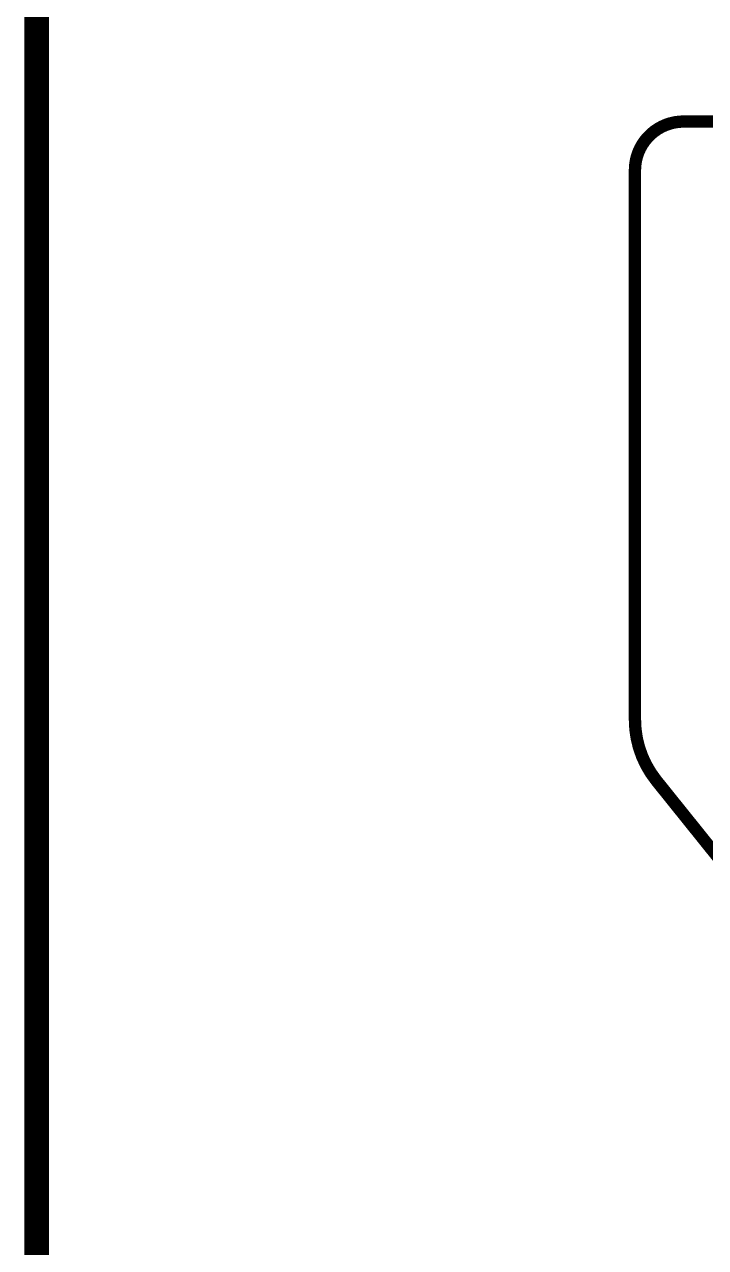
# Model space of a CAD drawing. Header units: millimetres. Extents: x 3362 to 3827, y -139 to 191.
# Drawn here: x 3547.81 to 3554.81, y -7.23 to 5.34 of the extents above; entities that cross this region are included whole.
import ezdxf

# ---------------------------------------------------------------- set-up
doc = ezdxf.new("R2010")
doc.units = ezdxf.units.MM
doc.header["$LTSCALE"] = 23.1
doc.layers.get('0').update_dxf_attribs({"linetype": 'CONTINUOUS'})

# ---------------------------------------------------------------- blocks, each defined once
blk = doc.blocks.new('PAD_R1')
at = {"const_width": 0.5}
blk.add_lwpolyline([(0.25, 0, 1), (-0.25, 0, 1)], format="xyb", close=True, dxfattribs=at)

msp = doc.modelspace()

# ---------------------------------------------------------------- linework, layer by layer
for points, const_width in [([(3547.935, -33.014), (3547.935, 17.786)], 0.254), ([(3554.582, 4.341), (3563.782, 4.341)], 0.127), ([(3554.082, -1.807), (3554.082, 3.841)], 0.127), ([(3556.892, -5.659), (3554.302, -2.434)], 0.127)]:
    msp.add_lwpolyline(points, dxfattribs=dict(const_width=const_width))
at = {"const_width": 0.127}
for points in [[(3554.582, 4.341, 0.414219), (3554.082, 3.841)], [(3554.082, -1.807, 0.170765), (3554.302, -2.434)]]:
    msp.add_lwpolyline(points, format="xyb", dxfattribs=at)

# ---------------------------------------------------------------- block references
at = {"xscale": 0.127, "yscale": 0.127}
for p in [(3554.582, 4.341), (3554.582, 4.341), (3554.082, 3.841), (3554.082, 3.841), (3554.082, -1.807), (3554.082, -1.807), (3554.302, -2.434), (3554.302, -2.434)]:
    msp.add_blockref('PAD_R1', p, dxfattribs=at)

doc.saveas('drawing.dxf')
